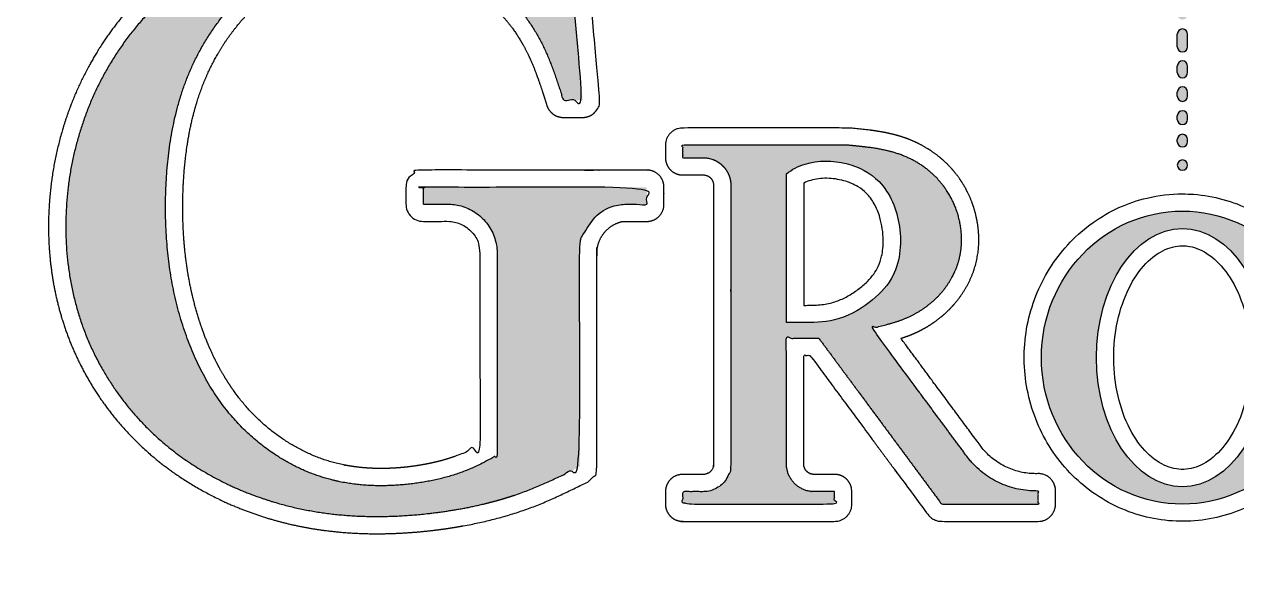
# Model space of a CAD drawing. Header units: millimetres. Extents: x 4346 to 24970, y -10214 to -5839.
# Drawn here: x 15961.5 to 16173.7, y -9877.9 to -9779.9 of the extents above; entities that cross this region are included whole.
import ezdxf

# ---------------------------------------------------------------- set-up
doc = ezdxf.new("R2010")
doc.units = ezdxf.units.MM
doc.layers.add('Duvar', color=7, linetype='Continuous', lineweight=30)

# ---------------------------------------------------------------- blocks, each defined once
blk = doc.blocks.new('onnologo')
h = blk.add_hatch(color=7)
h.dxf.hatch_style = 1
h.paths.add_polyline_path([(146.716, 91.432, -1), (146.416, 91.432), (146.416, 100.67), (146.716, 100.67)])
h.paths.add_polyline_path([(146.716, 89.374, -1), (146.416, 89.374), (146.416, 90.832, -1), (146.716, 90.832)])
h.paths.add_polyline_path([(146.716, 87.414, -1), (146.416, 87.414), (146.416, 88.661, -1), (146.716, 88.661)])
h.paths.add_polyline_path([(146.716, 85.611, -1), (146.416, 85.611), (146.416, 86.782, -1), (146.716, 86.782)])
h.paths.add_polyline_path([(146.716, 83.984, -1), (146.416, 83.984), (146.416, 84.997, -1), (146.716, 84.997)])
h.paths.add_polyline_path([(146.716, 82.562, -1), (146.416, 82.562), (146.416, 83.394, -1), (146.716, 83.394)])
h.paths.add_polyline_path([(146.716, 81.328, -1), (146.416, 81.328), (146.416, 81.966, -1), (146.716, 81.966)])
h.paths.add_polyline_path([(146.716, 80.24, -1), (146.416, 80.24), (146.416, 80.782, -1), (146.716, 80.782)])
h.paths.add_polyline_path([(146.716, 79.303, -1), (146.416, 79.303), (146.416, 79.669, -1), (146.716, 79.669)])
h.paths.add_polyline_path([(146.716, 78.552, -1), (146.416, 78.552), (146.416, 78.742, -1), (146.716, 78.742)])
h.paths.add_polyline_path([(146.716, 77.867, -1), (146.416, 77.867), (146.416, 77.988, -1), (146.716, 77.988)])
h.paths.add_polyline_path([(146.716, 77.194, -1), (146.416, 77.194), (146.416, 77.296, -1), (146.716, 77.296)])
h.paths.add_polyline_path([(146.416, 76.547), (146.416, 76.613, -1), (146.716, 76.613), (146.716, 76.547, -1)])
h.paths.add_polyline_path([(146.416, 75.867, -1), (146.716, 75.867, -1)])
h = blk.add_hatch(color=7)
h.dxf.hatch_style = 1
edge = h.paths.add_edge_path()
edge.add_spline(control_points=[(129.078, 73.279), (129.061, 74.027), (129.536, 74.606), (130.273, 74.734)], knot_values=[77.182167, 77.182167, 77.182167, 77.182167, 78.603625, 78.603625, 78.603625, 78.603625], weights=[1, 0.838591, 0.838591, 1], degree=3, periodic=0)
edge.add_spline(control_points=[(130.273, 74.734), (130.523, 74.734), (130.773, 74.734), (131.023, 74.734)], knot_values=[76.182167, 76.182167, 76.182167, 76.182167, 77.182167, 77.182167, 77.182167, 77.182167], weights=[1, 1, 1, 1], degree=3, periodic=0)
edge.add_spline(control_points=[(131.023, 74.734), (131.023, 74.898), (131.023, 75.062), (131.023, 75.225)], knot_values=[75.182167, 75.182167, 75.182167, 75.182167, 76.182167, 76.182167, 76.182167, 76.182167], weights=[1, 1, 1, 1], degree=3, periodic=0)
edge.add_spline(control_points=[(131.023, 75.225), (128.861, 75.225), (126.699, 75.225), (124.537, 75.225)], knot_values=[74.182167, 74.182167, 74.182167, 74.182167, 75.182167, 75.182167, 75.182167, 75.182167], weights=[1, 1, 1, 1], degree=3, periodic=0)
edge.add_spline(control_points=[(124.537, 75.225), (124.537, 75.062), (124.537, 74.898), (124.537, 74.734)], knot_values=[73.182167, 73.182167, 73.182167, 73.182167, 74.182167, 74.182167, 74.182167, 74.182167], weights=[1, 1, 1, 1], degree=3, periodic=0)
edge.add_spline(control_points=[(124.537, 74.734), (124.787, 74.734), (125.037, 74.734), (125.287, 74.734)], knot_values=[72.182167, 72.182167, 72.182167, 72.182167, 73.182167, 73.182167, 73.182167, 73.182167], weights=[1, 1, 1, 1], degree=3, periodic=0)
edge.add_spline(control_points=[(125.287, 74.734), (126.122, 74.716), (126.699, 74.113), (126.681, 73.279)], knot_values=[70.612455, 70.612455, 70.612455, 70.612455, 72.182167, 72.182167, 72.182167, 72.182167], weights=[1, 0.804993, 0.804993, 1], degree=3, periodic=0)
edge.add_spline(control_points=[(126.681, 73.279), (126.681, 71.335), (126.681, 69.391), (126.681, 67.447)], knot_values=[69.612455, 69.612455, 69.612455, 69.612455, 70.612455, 70.612455, 70.612455, 70.612455], weights=[1, 1, 1, 1], degree=3, periodic=0)
edge.add_spline(control_points=[(126.681, 67.447), (126.44, 67.316), (125.716, 66.924), (124.05, 66.507), (121.55, 66.554), (118.77, 68.329), (117.227, 71.554), (116.921, 75.247), (117.558, 78.998), (120.112, 81.974), (123.515, 82.462), (126.301, 81.634), (127.965, 79.752), (128.413, 78.347), (128.603, 77.751)], knot_values=[3, 3, 3, 3, 4.641657, 7.932547, 13.196727, 19.18622, 26.664319, 33.753889, 41.228043, 49.051695, 55.308652, 60.798056, 65.876874, 69.612455, 69.612455, 69.612455, 69.612455], weights=[1, 1, 1, 1, 1, 1, 1, 1, 1, 1, 1, 1, 1, 1, 1], degree=3, periodic=0)
edge.add_spline(control_points=[(128.603, 77.751), (128.789, 77.751), (128.975, 77.751), (129.162, 77.751)], knot_values=[2, 2, 2, 2, 3, 3, 3, 3], weights=[1, 1, 1, 1], degree=3, periodic=0)
edge.add_spline(control_points=[(129.162, 77.751), (129.002, 79.504), (128.842, 81.257), (128.683, 83.011)], knot_values=[1, 1, 1, 1, 2, 2, 2, 2], weights=[1, 1, 1, 1], degree=3, periodic=0)
edge.add_spline(control_points=[(128.683, 83.011), (128.503, 83.011), (128.323, 83.011), (128.143, 83.011)], knot_values=[0, 0, 0, 0, 1, 1, 1, 1], weights=[1, 1, 1, 1], degree=3, periodic=0)
edge.add_spline(control_points=[(128.143, 83.011), (128.166, 82.735), (128.053, 82.482), (127.833, 82.315)], knot_values=[156.377864, 156.377864, 156.377864, 156.377864, 157.38142, 157.38142, 157.38142, 157.38142], weights=[1, 0.917819, 0.917819, 1], degree=3, periodic=0)
edge.add_spline(control_points=[(127.833, 82.315), (127.613, 82.147), (127.339, 82.106), (127.079, 82.202)], knot_values=[155.374308, 155.374308, 155.374308, 155.374308, 156.377864, 156.377864, 156.377864, 156.377864], weights=[1, 0.917819, 0.917819, 1], degree=3, periodic=0)
edge.add_spline(control_points=[(127.079, 82.202), (126.659, 82.348), (125.469, 82.759), (123.294, 83.134), (120.621, 82.912), (117.699, 81.585), (115.11, 78.872), (113.904, 74.889), (114.439, 70.888), (116.846, 67.462), (120.702, 65.627), (124.54, 65.615), (127.288, 66.232), (128.598, 66.883), (129.078, 67.122)], knot_values=[79.603625, 79.603625, 79.603625, 79.603625, 82.270326, 87.153861, 92.740535, 98.088239, 106.090659, 114.42856, 122.228467, 129.498226, 138.649491, 146.611478, 152.166582, 155.374308, 155.374308, 155.374308, 155.374308], weights=[1, 1, 1, 1, 1, 1, 1, 1, 1, 1, 1, 1, 1, 1, 1], degree=3, periodic=0)
edge.add_spline(control_points=[(129.078, 67.122), (129.078, 69.174), (129.078, 71.226), (129.078, 73.279)], knot_values=[78.603625, 78.603625, 78.603625, 78.603625, 79.603625, 79.603625, 79.603625, 79.603625], weights=[1, 1, 1, 1], degree=3, periodic=0)
h = blk.add_hatch(color=7)
h.dxf.hatch_style = 1
edge = h.paths.add_edge_path()
edge.add_spline(control_points=[(137.553, 71.143), (137.834, 71.205), (138.488, 71.35), (139.49, 71.928), (140.182, 73.016), (140.178, 74.33), (139.609, 75.47), (138.403, 76.301), (137.424, 76.393), (136.865, 76.445)], knot_values=[0, 0, 0, 0, 1.717796, 4.013503, 6.763064, 9.004916, 11.611835, 14.103117, 17.421618, 17.421618, 17.421618, 17.421618], weights=[1, 1, 1, 1, 1, 1, 1, 1, 1, 1], degree=3, periodic=0)
edge.add_spline(control_points=[(136.865, 76.445), (135.265, 76.445), (133.665, 76.445), (132.065, 76.445)], knot_values=[37.157179, 37.157179, 37.157179, 37.157179, 38.157179, 38.157179, 38.157179, 38.157179], weights=[1, 1, 1, 1], degree=3, periodic=0)
edge.add_spline(control_points=[(132.065, 76.445), (132.065, 76.324), (132.065, 76.204), (132.065, 76.083)], knot_values=[36.157179, 36.157179, 36.157179, 36.157179, 37.157179, 37.157179, 37.157179, 37.157179], weights=[1, 1, 1, 1], degree=3, periodic=0)
edge.add_spline(control_points=[(132.065, 76.083), (132.259, 76.083), (132.452, 76.083), (132.646, 76.083)], knot_values=[35.157179, 35.157179, 35.157179, 35.157179, 36.157179, 36.157179, 36.157179, 36.157179], weights=[1, 1, 1, 1], degree=3, periodic=0)
edge.add_spline(control_points=[(132.646, 76.083), (132.864, 76.087), (133.067, 76.006), (133.223, 75.853)], knot_values=[34.362875, 34.362875, 34.362875, 34.362875, 35.157179, 35.157179, 35.157179, 35.157179], weights=[1, 0.948111, 0.948111, 1], degree=3, periodic=0)
edge.add_spline(control_points=[(133.223, 75.853), (133.378, 75.7), (133.463, 75.499), (133.463, 75.28)], knot_values=[33.568571, 33.568571, 33.568571, 33.568571, 34.362875, 34.362875, 34.362875, 34.362875], weights=[1, 0.948111, 0.948111, 1], degree=3, periodic=0)
edge.add_spline(control_points=[(133.463, 75.28), (133.463, 72.586), (133.463, 69.892), (133.463, 67.198)], knot_values=[32.568571, 32.568571, 32.568571, 32.568571, 33.568571, 33.568571, 33.568571, 33.568571], weights=[1, 1, 1, 1], degree=3, periodic=0)
edge.add_spline(control_points=[(133.463, 67.198), (133.463, 66.979), (133.378, 66.778), (133.223, 66.625)], knot_values=[31.774266, 31.774266, 31.774266, 31.774266, 32.568571, 32.568571, 32.568571, 32.568571], weights=[1, 0.948111, 0.948111, 1], degree=3, periodic=0)
edge.add_spline(control_points=[(133.223, 66.625), (133.067, 66.472), (132.864, 66.391), (132.646, 66.395)], knot_values=[30.979962, 30.979962, 30.979962, 30.979962, 31.774266, 31.774266, 31.774266, 31.774266], weights=[1, 0.948111, 0.948111, 1], degree=3, periodic=0)
edge.add_spline(control_points=[(132.646, 66.395), (132.452, 66.395), (132.259, 66.395), (132.065, 66.395)], knot_values=[29.979962, 29.979962, 29.979962, 29.979962, 30.979962, 30.979962, 30.979962, 30.979962], weights=[1, 1, 1, 1], degree=3, periodic=0)
edge.add_spline(control_points=[(132.065, 66.395), (132.065, 66.274), (132.065, 66.154), (132.065, 66.033)], knot_values=[28.979962, 28.979962, 28.979962, 28.979962, 29.979962, 29.979962, 29.979962, 29.979962], weights=[1, 1, 1, 1], degree=3, periodic=0)
edge.add_spline(control_points=[(132.065, 66.033), (133.535, 66.033), (135.005, 66.033), (136.475, 66.033)], knot_values=[27.979962, 27.979962, 27.979962, 27.979962, 28.979962, 28.979962, 28.979962, 28.979962], weights=[1, 1, 1, 1], degree=3, periodic=0)
edge.add_spline(control_points=[(136.475, 66.033), (136.475, 66.154), (136.475, 66.274), (136.475, 66.395)], knot_values=[26.979962, 26.979962, 26.979962, 26.979962, 27.979962, 27.979962, 27.979962, 27.979962], weights=[1, 1, 1, 1], degree=3, periodic=0)
edge.add_spline(control_points=[(136.475, 66.395), (136.282, 66.395), (136.088, 66.395), (135.895, 66.395)], knot_values=[25.979962, 25.979962, 25.979962, 25.979962, 26.979962, 26.979962, 26.979962, 26.979962], weights=[1, 1, 1, 1], degree=3, periodic=0)
edge.add_spline(control_points=[(135.895, 66.395), (135.676, 66.391), (135.474, 66.472), (135.318, 66.625), (135.162, 66.778), (135.077, 66.979), (135.077, 67.198)], knot_values=[24.391353, 24.391353, 24.391353, 24.391353, 25.185658, 25.185658, 25.185658, 25.979962, 25.979962, 25.979962, 25.979962], weights=[1, 0.948111, 0.948111, 1, 0.948111, 0.948111, 1], degree=3, periodic=0)
edge.add_spline(control_points=[(135.077, 67.198), (135.077, 68.415), (135.077, 69.632), (135.077, 70.849)], knot_values=[23.391353, 23.391353, 23.391353, 23.391353, 24.391353, 24.391353, 24.391353, 24.391353], weights=[1, 1, 1, 1], degree=3, periodic=0)
edge.add_spline(control_points=[(135.077, 70.849), (135.389, 70.849), (135.701, 70.849), (136.013, 70.849)], knot_values=[22.391353, 22.391353, 22.391353, 22.391353, 23.391353, 23.391353, 23.391353, 23.391353], weights=[1, 1, 1, 1], degree=3, periodic=0)
edge.add_spline(control_points=[(136.013, 70.849), (137.202, 69.244), (138.39, 67.639), (139.579, 66.033)], knot_values=[21.391353, 21.391353, 21.391353, 21.391353, 22.391353, 22.391353, 22.391353, 22.391353], weights=[1, 1, 1, 1], degree=3, periodic=0)
edge.add_spline(control_points=[(139.579, 66.033), (140.514, 66.033), (141.449, 66.033), (142.384, 66.033)], knot_values=[20.391353, 20.391353, 20.391353, 20.391353, 21.391353, 21.391353, 21.391353, 21.391353], weights=[1, 1, 1, 1], degree=3, periodic=0)
edge.add_spline(control_points=[(142.384, 66.033), (142.384, 66.161), (142.384, 66.29), (142.384, 66.418)], knot_values=[19.391353, 19.391353, 19.391353, 19.391353, 20.391353, 20.391353, 20.391353, 20.391353], weights=[1, 1, 1, 1], degree=3, periodic=0)
edge.add_spline(control_points=[(142.384, 66.418), (141.548, 66.391), (140.796, 66.757), (140.301, 67.432)], knot_values=[18.421618, 18.421618, 18.421618, 18.421618, 19.391353, 19.391353, 19.391353, 19.391353], weights=[1, 0.923158, 0.923158, 1], degree=3, periodic=0)
edge.add_spline(control_points=[(140.301, 67.432), (139.385, 68.669), (138.469, 69.906), (137.553, 71.143)], knot_values=[17.421618, 17.421618, 17.421618, 17.421618, 18.421618, 18.421618, 18.421618, 18.421618], weights=[1, 1, 1, 1], degree=3, periodic=0)
edge = h.paths.add_edge_path(flags=16)
edge.add_spline(control_points=[(135.077, 71.3), (135.077, 72.739), (135.077, 74.179), (135.077, 75.618)], knot_values=[0, 0, 0, 0, 1, 1, 1, 1], weights=[1, 1, 1, 1], degree=3, periodic=0)
edge.add_spline(control_points=[(135.077, 75.618), (135.232, 75.743), (135.778, 76.02), (136.836, 76), (137.942, 75.423), (138.487, 74.077), (138.333, 72.675), (137.459, 71.801), (136.541, 71.311), (135.685, 71.298), (135.222, 71.3), (135.077, 71.3)], knot_values=[1, 1, 1, 1, 2.201809, 4.498399, 6.714747, 9.598599, 12.663931, 14.546308, 16.804348, 18.721063, 19.590682, 19.590682, 19.590682, 19.590682], weights=[1, 1, 1, 1, 1, 1, 1, 1, 1, 1, 1, 1], degree=3, periodic=0)
h = blk.add_hatch(color=7)
h.dxf.hatch_style = 1
edge = h.paths.add_edge_path()
edge.add_ellipse((146.566, 70.283), major_axis=(0, -4.25), ratio=0.962665, start_angle=0, end_angle=360)
edge = h.paths.add_edge_path(flags=16)
edge.add_ellipse((146.566, 70.283), major_axis=(0, 3.744), ratio=0.666246, start_angle=0, end_angle=360)
edge = h.paths.add_edge_path(flags=0)
edge.add_spline(control_points=[(146.566, 73.527), (146.377, 73.527), (146.188, 73.482), (145.805, 73.289), (145.613, 73.139), (145.256, 72.733), (145.093, 72.478), (144.826, 71.888), (144.722, 71.554), (144.59, 70.848), (144.562, 70.476), (144.588, 69.74), (144.641, 69.375), (144.819, 68.697), (144.944, 68.384), (145.246, 67.847), (145.422, 67.623), (145.794, 67.284), (145.988, 67.169), (146.369, 67.041), (146.557, 67.025), (146.935, 67.083), (147.128, 67.159), (147.508, 67.42), (147.695, 67.605), (148.03, 68.074), (148.177, 68.359), (148.405, 68.994), (148.486, 69.345), (148.569, 70.07), (148.571, 70.444), (148.495, 71.172), (148.418, 71.525), (148.196, 72.166), (148.051, 72.454), (147.721, 72.933), (147.535, 73.123), (147.155, 73.394), (146.962, 73.475), (146.704, 73.521), (146.635, 73.527), (146.566, 73.527)], knot_values=[0, 0, 0, 0, 0.324465, 0.324465, 0.648929, 0.648929, 0.973394, 0.973394, 1.297858, 1.297858, 1.622323, 1.622323, 1.946787, 1.946787, 2.271252, 2.271252, 2.595716, 2.595716, 2.920181, 2.920181, 3.244645, 3.244645, 3.56911, 3.56911, 3.893575, 3.893575, 4.218039, 4.218039, 4.542504, 4.542504, 4.866968, 4.866968, 5.191433, 5.191433, 5.515897, 5.515897, 5.840362, 5.840362, 6.164826, 6.164826, 6.283185, 6.283185, 6.283185, 6.283185], degree=3, periodic=0)
at = {"color": 7}
for p, q in [((146.416, 79.303), (146.416, 79.669)), ((146.716, 79.303), (146.716, 79.669)), ((146.416, 78.552), (146.416, 78.742)), ((146.716, 78.552), (146.716, 78.742)), ((146.416, 77.867), (146.416, 77.988)), ((146.716, 77.867), (146.716, 77.988)), ((146.416, 77.194), (146.416, 77.296)), ((146.716, 77.194), (146.716, 77.296)), ((146.416, 76.547), (146.416, 76.613)), ((146.716, 76.547), (146.716, 76.613)), ((146.566, 76.02), (146.566, 76.02))]:
    blk.add_line(p, q, dxfattribs=at)
for centre, start, end in [((146.566, 79.669), 0, 180), ((146.566, 79.303), 180, 0), ((146.566, 78.742), 0, 180), ((146.566, 78.552), 180, 0), ((146.566, 77.988), 0, 180), ((146.566, 77.867), 180, 0), ((146.566, 77.296), 0, 180), ((146.566, 77.194), 180, 0), ((146.566, 76.613), 0, 180), ((146.566, 76.547), 180, 0), ((146.566, 75.867), 0, 180), ((146.566, 75.867), 180, 0)]:
    blk.add_arc(centre, 0.15, start, end, dxfattribs=at)
blk.add_ellipse((146.566, 70.283), major_axis=(0, -4.25), ratio=0.962665, start_param=-3.141592653589793, end_param=3.141592653589793, dxfattribs=at)
blk.add_ellipse((146.566, 70.283), major_axis=(0, 3.744), ratio=0.666246, dxfattribs=at)
for points, weights, knots in [([(129.578, 73.29), (129.578, 73.286), (129.578, 73.283), (129.578, 73.279), (129.578, 71.247), (129.578, 69.215), (129.578, 67.163), (129.578, 67.143), (129.578, 67.122), (129.578, 66.927), (129.475, 66.761), (129.301, 66.674), (129.14, 66.594), (128.977, 66.513), (128.483, 66.274), (128.145, 66.118), (127.122, 65.719), (126.428, 65.536), (125.229, 65.317), (124.729, 65.253), (123.722, 65.175), (123.215, 65.163), (122.102, 65.207), (121.496, 65.277), (119.765, 65.638), (118.66, 66.072), (117.112, 67.051), (116.588, 67.468), (115.655, 68.418), (115.245, 68.947), (114.593, 70.026), (114.339, 70.57), (113.954, 71.694), (113.821, 72.275), (113.629, 73.751), (113.642, 74.654), (113.903, 76.421), (114.153, 77.286), (114.795, 78.713), (115.138, 79.297), (115.942, 80.377), (116.403, 80.873), (117.455, 81.788), (118.055, 82.199), (119.334, 82.866), (120.015, 83.122), (121.419, 83.453), (122.138, 83.529), (123.373, 83.532), (123.889, 83.495), (124.821, 83.363), (125.237, 83.28), (125.939, 83.102), (126.226, 83.016), (126.756, 82.843), (127.001, 82.759), (127.243, 82.675), (127.246, 82.674), (127.249, 82.672), (127.253, 82.671), (127.289, 82.658), (127.329, 82.651), (127.421, 82.657), (127.472, 82.674), (127.547, 82.722), (127.576, 82.752), (127.622, 82.823), (127.637, 82.864), (127.646, 82.927), (127.646, 82.948), (127.645, 82.969), (127.633, 83.111), (127.679, 83.245), (127.775, 83.349), (127.871, 83.454), (128.001, 83.511), (128.143, 83.511), (128.321, 83.511), (128.499, 83.511), (128.679, 83.511), (128.681, 83.511), (128.683, 83.511), (128.955, 83.511), (129.156, 83.327), (129.18, 83.056), (129.339, 81.32), (129.497, 79.585), (129.657, 77.832), (129.658, 77.814), (129.66, 77.797), (129.673, 77.655), (129.627, 77.519), (129.531, 77.414), (129.435, 77.309), (129.304, 77.251), (129.162, 77.251), (128.977, 77.251), (128.793, 77.251), (128.606, 77.251), (128.605, 77.251), (128.603, 77.251), (128.377, 77.251), (128.195, 77.384), (128.126, 77.599), (128.076, 77.758), (128.026, 77.914), (127.873, 78.375), (127.765, 78.67), (127.55, 79.148), (127.451, 79.337), (127.224, 79.706), (127.097, 79.883), (126.683, 80.387), (126.362, 80.685), (125.647, 81.171), (125.246, 81.359), (124.39, 81.63), (123.936, 81.712), (123.015, 81.776), (122.552, 81.757), (121.681, 81.611), (121.271, 81.489), (120.62, 81.188), (120.363, 81.034), (119.873, 80.672), (119.642, 80.466), (119.126, 79.92), (118.857, 79.562), (118.433, 78.854), (118.268, 78.512), (117.997, 77.81), (117.891, 77.447), (117.694, 76.568), (117.626, 76.043), (117.563, 75.109), (117.555, 74.703), (117.575, 73.898), (117.605, 73.498), (117.719, 72.618), (117.815, 72.14), (118.209, 70.743), (118.616, 69.857), (119.404, 68.841), (119.644, 68.585), (120.171, 68.12), (120.458, 67.912), (121.077, 67.551), (121.411, 67.401), (122.088, 67.188), (122.434, 67.122), (123.145, 67.057), (123.508, 67.06), (124.141, 67.113), (124.412, 67.151), (124.938, 67.257), (125.193, 67.325), (125.569, 67.458), (125.696, 67.509), (125.94, 67.622), (126.059, 67.682), (126.181, 67.746), (126.181, 69.572), (126.181, 71.398), (126.181, 73.242), (126.181, 73.26), (126.181, 73.279), (126.181, 73.282), (126.181, 73.286), (126.181, 73.289), (126.183, 73.377), (126.172, 73.471), (126.11, 73.687), (126.047, 73.808), (125.871, 74.014), (125.759, 74.097), (125.522, 74.205), (125.397, 74.231), (125.281, 74.234), (125.036, 74.234), (124.79, 74.234), (124.542, 74.234), (124.54, 74.234), (124.537, 74.234), (124.245, 74.234), (124.037, 74.441), (124.037, 74.734), (124.037, 74.896), (124.037, 75.058), (124.037, 75.222), (124.037, 75.224), (124.037, 75.225), (124.037, 75.518), (124.245, 75.725), (124.537, 75.725), (126.678, 75.725), (128.818, 75.725), (130.98, 75.725), (131.002, 75.725), (131.023, 75.725), (131.316, 75.725), (131.523, 75.518), (131.523, 75.225), (131.523, 75.063), (131.523, 74.901), (131.523, 74.738), (131.523, 74.736), (131.523, 74.734), (131.523, 74.441), (131.316, 74.234), (131.023, 74.234), (130.792, 74.234), (130.56, 74.234), (130.326, 74.234), (130.323, 74.234), (130.321, 74.234), (130.232, 74.215), (130.142, 74.182), (129.941, 74.068), (129.836, 73.975), (129.676, 73.753), (129.622, 73.626), (129.582, 73.428), (129.576, 73.358), (129.578, 73.29)], [1, 0.999954840869, 0.999954840869, 1, 1, 1, 1, 1, 1, 0.900038938964, 0.900038938964, 1, 1, 1, 1, 1, 1, 1, 1, 1, 1, 1, 1, 1, 1, 1, 1, 1, 1, 1, 1, 1, 1, 1, 1, 1, 1, 1, 1, 1, 1, 1, 1, 1, 1, 1, 1, 1, 1, 1, 1, 1, 1, 1, 1, 1, 1, 0.999967958091, 0.999967958091, 1, 1, 1, 1, 1, 1, 1, 1, 1, 1, 1, 1, 0.943851974515, 0.943851974515, 1, 0.943851974515, 0.943851974515, 1, 1, 1, 1, 1, 1, 0.825662755878, 0.825662755878, 1, 1, 1, 1, 1, 1, 0.943298705969, 0.943298705969, 1, 0.943298705969, 0.943298705969, 1, 1, 1, 1, 1, 1, 0.87158817691, 0.87158817691, 1, 1, 1, 1, 1, 1, 1, 1, 1, 1, 1, 1, 1, 1, 1, 1, 1, 1, 1, 1, 1, 1, 1, 1, 1, 1, 1, 1, 1, 1, 1, 1, 1, 1, 1, 1, 1, 1, 1, 1, 1, 1, 1, 1, 1, 1, 1, 1, 1, 1, 1, 1, 1, 1, 1, 1, 1, 1, 1, 1, 1, 1, 1, 0.999962269901, 0.999962269901, 1, 1, 1, 1, 1, 1, 1, 1, 1, 1, 1, 1, 1, 1, 1, 0.804737854124, 0.804737854124, 1, 1, 1, 1, 1, 1, 0.804737854124, 0.804737854124, 1, 1, 1, 1, 1, 1, 0.804737854124, 0.804737854124, 1, 1, 1, 1, 1, 1, 0.804737854124, 0.804737854124, 1, 1, 1, 1, 1, 1, 1, 1, 1, 1, 1, 1, 1, 1, 1], [0, 0, 0, 0, 0.023279, 0.023279, 0.023279, 1.013279, 1.013279, 1.023279, 1.023279, 1.023279, 2.132679, 2.132679, 2.132679, 3.209432, 3.209432, 5.362938, 5.362938, 9.46049, 9.46049, 12.367897, 12.367897, 15.275304, 15.275304, 18.74711, 18.74711, 25.298481, 25.298481, 29.020817, 29.020817, 32.743152, 32.743152, 36.079564, 36.079564, 39.415976, 39.415976, 44.451949, 44.451949, 49.487922, 49.487922, 53.276411, 53.276411, 57.0649, 57.0649, 61.130669, 61.130669, 65.196437, 65.196437, 69.262205, 69.262205, 72.209655, 72.209655, 74.64249, 74.64249, 76.369072, 76.369072, 77.903363, 77.903363, 77.903363, 77.922972, 77.922972, 77.922972, 78.335322, 78.335322, 78.850218, 78.850218, 79.27783, 79.27783, 79.705441, 79.705441, 79.930084, 79.930084, 79.930084, 80.756796, 80.756796, 80.756796, 81.583508, 81.583508, 81.583508, 82.573508, 82.573508, 82.583508, 82.583508, 82.583508, 84.063432, 84.063432, 84.063432, 85.053432, 85.053432, 85.063432, 85.063432, 85.063432, 85.894266, 85.894266, 85.894266, 86.7251, 86.7251, 86.7251, 87.7151, 87.7151, 87.7251, 87.7251, 87.7251, 88.987289, 88.987289, 88.987289, 89.980784, 89.980784, 91.967772, 91.967772, 93.389024, 93.389024, 94.810275, 94.810275, 97.652777, 97.652777, 100.580615, 100.580615, 103.508453, 103.508453, 106.436291, 106.436291, 109.231135, 109.231135, 111.227097, 111.227097, 113.22306, 113.22306, 116.027346, 116.027346, 118.427451, 118.427451, 120.827556, 120.827556, 124.124257, 124.124257, 126.627312, 126.627312, 129.130368, 129.130368, 132.186074, 132.186074, 138.216382, 138.216382, 140.484896, 140.484896, 142.753411, 142.753411, 145.134268, 145.134268, 147.455236, 147.455236, 149.776204, 149.776204, 151.496673, 151.496673, 153.217142, 153.217142, 154.139828, 154.139828, 154.995394, 154.995394, 154.995394, 155.934645, 155.934645, 155.944133, 155.944133, 155.944133, 155.965411, 155.965411, 155.965411, 156.281557, 156.281557, 156.697496, 156.697496, 157.113435, 157.113435, 157.529143, 157.529143, 157.529143, 158.510969, 158.510969, 158.520887, 158.520887, 158.520887, 160.091683, 160.091683, 160.091683, 161.081683, 161.081683, 161.091683, 161.091683, 161.091683, 162.662479, 162.662479, 162.662479, 163.652479, 163.652479, 163.662479, 163.662479, 163.662479, 165.233276, 165.233276, 165.233276, 166.223276, 166.223276, 166.233276, 166.233276, 166.233276, 167.804072, 167.804072, 167.804072, 168.730863, 168.730863, 168.740224, 168.740224, 168.740224, 169.050545, 169.050545, 169.466791, 169.466791, 169.883037, 169.883037, 170.117312, 170.117312, 170.117312, 170.117312]), ([(128.143, 83.011), (128.323, 83.011), (128.503, 83.011), (128.683, 83.011), (128.842, 81.257), (129.002, 79.504), (129.162, 77.751), (128.975, 77.751), (128.789, 77.751), (128.603, 77.751), (128.413, 78.347), (127.965, 79.752), (126.301, 81.634), (123.515, 82.462), (120.112, 81.974), (117.558, 78.998), (116.921, 75.247), (117.227, 71.554), (118.77, 68.329), (121.55, 66.554), (124.05, 66.507), (125.716, 66.924), (126.44, 67.316), (126.681, 67.447), (126.681, 69.391), (126.681, 71.335), (126.681, 73.279), (126.699, 74.113), (126.122, 74.716), (125.287, 74.734), (125.037, 74.734), (124.787, 74.734), (124.537, 74.734), (124.537, 74.898), (124.537, 75.062), (124.537, 75.225), (126.699, 75.225), (128.861, 75.225), (131.023, 75.225), (131.023, 75.062), (131.023, 74.898), (131.023, 74.734), (130.773, 74.734), (130.523, 74.734), (130.273, 74.734), (129.536, 74.606), (129.061, 74.027), (129.078, 73.279), (129.078, 71.226), (129.078, 69.174), (129.078, 67.122), (128.598, 66.883), (127.288, 66.232), (124.54, 65.615), (120.702, 65.627), (116.846, 67.462), (114.439, 70.888), (113.904, 74.889), (115.11, 78.872), (117.699, 81.585), (120.621, 82.912), (123.294, 83.134), (125.469, 82.759), (126.659, 82.348), (127.079, 82.202), (127.339, 82.106), (127.613, 82.147), (127.833, 82.315), (128.053, 82.482), (128.166, 82.735), (128.143, 83.011)], [1, 1, 1, 1, 1, 1, 1, 1, 1, 1, 1, 1, 1, 1, 1, 1, 1, 1, 1, 1, 1, 1, 1, 1, 1, 1, 1, 0.804993448167, 0.804993448167, 1, 1, 1, 1, 1, 1, 1, 1, 1, 1, 1, 1, 1, 1, 1, 1, 0.838591013598, 0.838591013598, 1, 1, 1, 1, 1, 1, 1, 1, 1, 1, 1, 1, 1, 1, 1, 1, 1, 1, 0.917819142727, 0.917819142727, 1, 0.917819142727, 0.917819142727, 1], [0, 0, 0, 0, 1, 1, 1, 2, 2, 2, 3, 3, 3, 6.735581, 11.814399, 17.303803, 23.56076, 31.384412, 38.858566, 45.948136, 53.426235, 59.415728, 64.679909, 67.970798, 69.612455, 69.612455, 69.612455, 70.612455, 70.612455, 70.612455, 72.182167, 72.182167, 72.182167, 73.182167, 73.182167, 73.182167, 74.182167, 74.182167, 74.182167, 75.182167, 75.182167, 75.182167, 76.182167, 76.182167, 76.182167, 77.182167, 77.182167, 77.182167, 78.603625, 78.603625, 78.603625, 79.603625, 79.603625, 79.603625, 82.81135, 88.366455, 96.328442, 105.479706, 112.749466, 120.549373, 128.887274, 136.889693, 142.237398, 147.824072, 152.707606, 155.374308, 155.374308, 155.374308, 156.377864, 156.377864, 156.377864, 157.38142, 157.38142, 157.38142, 157.38142]), ([(135.886, 66.895), (135.889, 66.895), (135.892, 66.895), (135.895, 66.895), (136.086, 66.895), (136.278, 66.895), (136.471, 66.895), (136.473, 66.895), (136.475, 66.895), (136.768, 66.895), (136.975, 66.688), (136.975, 66.395), (136.975, 66.275), (136.975, 66.156), (136.975, 66.036), (136.975, 66.035), (136.975, 66.033), (136.975, 65.741), (136.768, 65.533), (136.475, 65.533), (135.02, 65.533), (133.565, 65.533), (132.095, 65.533), (132.08, 65.533), (132.065, 65.533), (131.772, 65.533), (131.565, 65.741), (131.565, 66.033), (131.565, 66.153), (131.565, 66.272), (131.565, 66.392), (131.565, 66.393), (131.565, 66.395), (131.565, 66.688), (131.772, 66.895), (132.065, 66.895), (132.257, 66.895), (132.448, 66.895), (132.642, 66.895), (132.644, 66.895), (132.646, 66.895), (132.648, 66.895), (132.651, 66.895), (132.654, 66.895), (132.694, 66.894), (132.736, 66.901), (132.851, 66.948), (132.911, 67.009), (132.946, 67.096), (132.949, 67.107), (132.958, 67.14), (132.962, 67.162), (132.963, 67.186), (132.963, 67.188), (132.963, 67.192), (132.963, 67.193), (132.963, 67.195), (132.963, 67.196), (132.963, 67.197), (132.963, 67.197), (132.963, 67.198), (132.963, 67.228), (132.963, 67.291), (132.963, 67.338), (132.963, 67.48), (132.963, 67.575), (132.963, 67.86), (132.963, 68.05), (132.963, 68.619), (132.963, 68.998), (132.963, 70.137), (132.963, 70.896), (132.963, 71.993), (132.963, 72.331), (132.963, 73.347), (132.963, 74.023), (132.963, 74.81), (132.963, 74.919), (132.963, 75.089), (132.963, 75.15), (132.963, 75.227), (132.963, 75.244), (132.963, 75.267), (132.963, 75.274), (132.963, 75.293), (132.963, 75.281), (132.963, 75.282), (132.963, 75.283), (132.963, 75.284), (132.963, 75.285), (132.963, 75.288), (132.963, 75.29), (132.963, 75.295), (132.962, 75.299), (132.962, 75.31), (132.961, 75.317), (132.957, 75.339), (132.954, 75.354), (132.941, 75.398), (132.928, 75.426), (132.88, 75.496), (132.839, 75.531), (132.747, 75.574), (132.7, 75.584), (132.654, 75.583), (132.651, 75.583), (132.648, 75.583), (132.646, 75.583), (132.454, 75.583), (132.262, 75.583), (132.069, 75.583), (132.067, 75.583), (132.065, 75.583), (131.772, 75.583), (131.565, 75.791), (131.565, 76.083), (131.565, 76.203), (131.565, 76.322), (131.565, 76.442), (131.565, 76.443), (131.565, 76.445), (131.565, 76.738), (131.772, 76.945), (132.065, 76.945), (133.649, 76.945), (135.233, 76.945), (136.833, 76.945), (136.849, 76.945), (136.865, 76.945), (136.881, 76.945), (136.896, 76.944), (136.912, 76.942), (137.048, 76.93), (137.188, 76.917), (137.613, 76.87), (137.906, 76.828), (138.366, 76.71), (138.532, 76.657), (138.86, 76.521), (139.02, 76.439), (139.405, 76.201), (139.622, 76.027), (140.002, 75.626), (140.163, 75.4), (140.42, 74.919), (140.516, 74.661), (140.644, 74.11), (140.671, 73.815), (140.639, 73.314), (140.603, 73.108), (140.484, 72.709), (140.401, 72.519), (140.125, 72.027), (139.894, 71.748), (139.359, 71.287), (139.06, 71.106), (138.631, 70.922), (138.514, 70.879), (138.398, 70.842), (139.159, 69.815), (139.919, 68.788), (140.687, 67.75), (140.695, 67.74), (140.702, 67.73), (140.703, 67.729), (140.703, 67.728), (140.704, 67.728), (140.8, 67.597), (140.915, 67.474), (141.229, 67.217), (141.441, 67.099), (141.89, 66.946), (142.125, 66.912), (142.356, 66.917), (142.362, 66.917), (142.369, 66.917), (142.506, 66.922), (142.634, 66.872), (142.732, 66.777), (142.831, 66.681), (142.884, 66.555), (142.884, 66.418), (142.884, 66.291), (142.884, 66.164), (142.884, 66.036), (142.884, 66.035), (142.884, 66.033), (142.884, 65.741), (142.677, 65.533), (142.384, 65.533), (141.459, 65.533), (140.533, 65.533), (139.598, 65.533), (139.588, 65.533), (139.579, 65.533), (139.417, 65.533), (139.273, 65.606), (139.177, 65.736), (138.05, 67.258), (136.923, 68.781), (135.784, 70.318), (135.773, 70.334), (135.762, 70.349), (135.701, 70.349), (135.64, 70.349), (135.579, 70.349), (135.578, 70.349), (135.577, 70.349), (135.577, 69.889), (135.577, 69.428), (135.577, 68.778), (135.577, 68.588), (135.577, 68.019), (135.577, 67.639), (135.577, 67.244), (135.577, 67.228), (135.577, 67.208), (135.577, 67.204), (135.577, 67.196), (135.577, 67.197), (135.577, 67.197), (135.577, 67.196), (135.577, 67.195), (135.577, 67.195), (135.577, 67.193), (135.578, 67.192), (135.578, 67.188), (135.578, 67.186), (135.578, 67.179), (135.578, 67.174), (135.58, 67.16), (135.581, 67.15), (135.586, 67.122), (135.592, 67.103), (135.614, 67.049), (135.635, 67.016), (135.701, 66.946), (135.755, 66.915), (135.838, 66.897), (135.862, 66.894), (135.886, 66.895)], [1, 0.999973560202, 0.999973560202, 1, 1, 1, 1, 1, 1, 0.804737854124, 0.804737854124, 1, 1, 1, 1, 1, 1, 0.804737854124, 0.804737854124, 1, 1, 1, 1, 1, 1, 0.804737854124, 0.804737854124, 1, 1, 1, 1, 1, 1, 0.804737854124, 0.804737854124, 1, 1, 1, 1, 1, 1, 0.999973560202, 0.999973560202, 1, 1, 1, 1, 1, 1, 1, 1, 1, 1, 1, 1, 1, 1, 1, 1, 1, 1, 1, 1, 1, 1, 1, 1, 1, 1, 1, 1, 1, 1, 1, 1, 1, 1, 1, 1, 1, 1, 1, 1, 1, 1, 1, 1, 1, 1, 1, 1, 1, 1, 1, 1, 1, 1, 1, 1, 1, 1, 1, 1, 1, 1, 0.999973560202, 0.999973560202, 1, 1, 1, 1, 1, 1, 0.804737854124, 0.804737854124, 1, 1, 1, 1, 1, 1, 0.804737854124, 0.804737854124, 1, 1, 1, 1, 1, 1, 0.999281022883, 0.999281022883, 1, 1, 1, 1, 1, 1, 1, 1, 1, 1, 1, 1, 1, 1, 1, 1, 1, 1, 1, 1, 1, 1, 1, 1, 1, 1, 1, 1, 1, 1, 1, 1, 1, 0.999998332775, 0.999998332775, 1, 1, 1, 1, 1, 1, 1, 1, 1, 1, 0.947207295972, 0.947207295972, 1, 0.947207295972, 0.947207295972, 1, 1, 1, 1, 1, 1, 0.804737854124, 0.804737854124, 1, 1, 1, 1, 1, 1, 0.928691441425, 0.928691441425, 1, 1, 1, 1, 1, 1, 1, 1, 1, 1, 1, 1, 1, 1, 1, 1, 1, 1, 1, 1, 1, 1, 1, 1, 1, 1, 1, 1, 1, 1, 1, 1, 1, 1, 1, 1, 1, 1, 1, 1, 1, 1, 1, 1], [0, 0, 0, 0, 0.017812, 0.017812, 0.017812, 1.007812, 1.007812, 1.017812, 1.017812, 1.017812, 2.588609, 2.588609, 2.588609, 3.578609, 3.578609, 3.588609, 3.588609, 3.588609, 5.159405, 5.159405, 5.159405, 6.149405, 6.149405, 6.159405, 6.159405, 6.159405, 7.730201, 7.730201, 7.730201, 8.720201, 8.720201, 8.730201, 8.730201, 8.730201, 10.300998, 10.300998, 10.300998, 11.290998, 11.290998, 11.300998, 11.300998, 11.300998, 11.31881, 11.31881, 11.31881, 11.724371, 11.724371, 12.528785, 12.528785, 12.63976, 12.63976, 12.861709, 12.861709, 12.8825, 12.8825, 12.895729, 12.895729, 12.904602, 12.904602, 12.907416, 12.907416, 12.913044, 12.913044, 12.93065, 12.93065, 12.965862, 12.965862, 13.036287, 13.036287, 13.177137, 13.177137, 13.458837, 13.458837, 13.58443, 13.58443, 13.835616, 13.835616, 13.876243, 13.876243, 13.898773, 13.898773, 13.905046, 13.905046, 13.907368, 13.907368, 13.912011, 13.912011, 13.916654, 13.916654, 13.925941, 13.925941, 13.944514, 13.944514, 13.98166, 13.98166, 14.055952, 14.055952, 14.204537, 14.204537, 14.501705, 14.501705, 15.037255, 15.037255, 15.496027, 15.496027, 15.496027, 15.51384, 15.51384, 15.51384, 16.50384, 16.50384, 16.51384, 16.51384, 16.51384, 18.084636, 18.084636, 18.084636, 19.074636, 19.074636, 19.084636, 19.084636, 19.084636, 20.655432, 20.655432, 20.655432, 21.645432, 21.645432, 21.655432, 21.655432, 21.655432, 21.748326, 21.748326, 21.748326, 22.560409, 22.560409, 24.184575, 24.184575, 25.089227, 25.089227, 25.99388, 25.99388, 27.375075, 27.375075, 28.736827, 28.736827, 30.098579, 30.098579, 31.55327, 31.55327, 32.562614, 32.562614, 33.571959, 33.571959, 35.334403, 35.334403, 37.096847, 37.096847, 37.741753, 37.741753, 37.741753, 38.572122, 38.572122, 38.58051, 38.58051, 38.58051, 38.584983, 38.584983, 38.584983, 38.840364, 38.840364, 39.19254, 39.19254, 39.544716, 39.544716, 39.554718, 39.554718, 39.554718, 40.356001, 40.356001, 40.356001, 41.157285, 41.157285, 41.157285, 42.147285, 42.147285, 42.157285, 42.157285, 42.157285, 43.728081, 43.728081, 43.728081, 44.718081, 44.718081, 44.728081, 44.728081, 44.728081, 45.661573, 45.661573, 45.661573, 46.609947, 46.609947, 46.619527, 46.619527, 46.619527, 46.814192, 46.814192, 46.816159, 46.816159, 46.816159, 47.194615, 47.194615, 47.350481, 47.350481, 47.662212, 47.662212, 47.675166, 47.675166, 47.678749, 47.678749, 47.681725, 47.681725, 47.684701, 47.684701, 47.690652, 47.690652, 47.702556, 47.702556, 47.726363, 47.726363, 47.773977, 47.773977, 47.869205, 47.869205, 48.059662, 48.059662, 48.440575, 48.440575, 49.025192, 49.025192, 49.267838, 49.267838, 49.267838, 49.267838]), ([(136.865, 76.445), (137.424, 76.393), (138.403, 76.301), (139.609, 75.47), (140.178, 74.33), (140.182, 73.016), (139.49, 71.928), (138.488, 71.35), (137.834, 71.205), (137.553, 71.143), (138.469, 69.906), (139.385, 68.669), (140.301, 67.432), (140.796, 66.757), (141.548, 66.391), (142.384, 66.418), (142.384, 66.29), (142.384, 66.161), (142.384, 66.033), (141.449, 66.033), (140.514, 66.033), (139.579, 66.033), (138.39, 67.639), (137.202, 69.244), (136.013, 70.849), (135.701, 70.849), (135.389, 70.849), (135.077, 70.849), (135.077, 69.632), (135.077, 68.415), (135.077, 67.198), (135.077, 66.979), (135.162, 66.778), (135.318, 66.625), (135.474, 66.472), (135.676, 66.391), (135.895, 66.395), (136.088, 66.395), (136.282, 66.395), (136.475, 66.395), (136.475, 66.274), (136.475, 66.154), (136.475, 66.033), (135.005, 66.033), (133.535, 66.033), (132.065, 66.033), (132.065, 66.154), (132.065, 66.274), (132.065, 66.395), (132.259, 66.395), (132.452, 66.395), (132.646, 66.395), (132.864, 66.391), (133.067, 66.472), (133.223, 66.625), (133.378, 66.778), (133.463, 66.979), (133.463, 67.198), (133.463, 69.892), (133.463, 72.586), (133.463, 75.28), (133.463, 75.499), (133.378, 75.7), (133.223, 75.853), (133.067, 76.006), (132.864, 76.087), (132.646, 76.083), (132.452, 76.083), (132.259, 76.083), (132.065, 76.083), (132.065, 76.204), (132.065, 76.324), (132.065, 76.445), (133.665, 76.445), (135.265, 76.445), (136.865, 76.445)], [1, 1, 1, 1, 1, 1, 1, 1, 1, 1, 1, 1, 1, 0.923157734555, 0.923157734555, 1, 1, 1, 1, 1, 1, 1, 1, 1, 1, 1, 1, 1, 1, 1, 1, 0.948110836974, 0.948110836974, 1, 0.948110836974, 0.948110836974, 1, 1, 1, 1, 1, 1, 1, 1, 1, 1, 1, 1, 1, 1, 1, 1, 0.948110836974, 0.948110836974, 1, 0.948110836974, 0.948110836974, 1, 1, 1, 1, 0.948110836974, 0.948110836974, 1, 0.948110836974, 0.948110836974, 1, 1, 1, 1, 1, 1, 1, 1, 1, 1], [0, 0, 0, 0, 3.318501, 5.809783, 8.416701, 10.658554, 13.408115, 15.703822, 17.421618, 17.421618, 17.421618, 18.421618, 18.421618, 18.421618, 19.391353, 19.391353, 19.391353, 20.391353, 20.391353, 20.391353, 21.391353, 21.391353, 21.391353, 22.391353, 22.391353, 22.391353, 23.391353, 23.391353, 23.391353, 24.391353, 24.391353, 24.391353, 25.185658, 25.185658, 25.185658, 25.979962, 25.979962, 25.979962, 26.979962, 26.979962, 26.979962, 27.979962, 27.979962, 27.979962, 28.979962, 28.979962, 28.979962, 29.979962, 29.979962, 29.979962, 30.979962, 30.979962, 30.979962, 31.774266, 31.774266, 31.774266, 32.568571, 32.568571, 32.568571, 33.568571, 33.568571, 33.568571, 34.362875, 34.362875, 34.362875, 35.157179, 35.157179, 35.157179, 36.157179, 36.157179, 36.157179, 37.157179, 37.157179, 37.157179, 38.157179, 38.157179, 38.157179, 38.157179])]:
    blk.add_rational_spline(points, weights, degree=3, knots=knots, dxfattribs=at)
for points, knots in [([(135.077, 75.618), (135.232, 75.743), (135.778, 76.02), (136.836, 76), (137.942, 75.423), (138.487, 74.077), (138.333, 72.675), (137.459, 71.801), (136.541, 71.311), (135.685, 71.298), (135.222, 71.3), (135.077, 71.3)], [1, 1, 1, 1, 2.201809, 4.498399, 6.714747, 9.598599, 12.663931, 14.546308, 16.804348, 18.721063, 19.590682, 19.590682, 19.590682, 19.590682]), ([(135.577, 71.8), (135.577, 72.97), (135.577, 74.141), (135.577, 75.324), (135.577, 75.335), (135.577, 75.347), (135.64, 75.378), (135.709, 75.405), (135.924, 75.468), (136.085, 75.488), (136.414, 75.483), (136.582, 75.458), (136.894, 75.372), (137.035, 75.312), (137.244, 75.184), (137.322, 75.124), (137.478, 74.97), (137.556, 74.867), (137.69, 74.626), (137.746, 74.49), (137.848, 74.138), (137.882, 73.912), (137.887, 73.531), (137.871, 73.371), (137.813, 73.118), (137.779, 73.018), (137.701, 72.848), (137.659, 72.777), (137.556, 72.634), (137.495, 72.564), (137.344, 72.414), (137.251, 72.335), (137.053, 72.187), (136.951, 72.12), (136.742, 72.004), (136.636, 71.956), (136.408, 71.875), (136.289, 71.847), (136.02, 71.811), (135.873, 71.804), (135.672, 71.8), (135.625, 71.8), (135.577, 71.8)], [0, 0, 0, 0, 0.81317, 0.81317, 0.821384, 0.821384, 0.821384, 1.410894, 1.410894, 2.600623, 2.600623, 3.790353, 3.790353, 4.980083, 4.980083, 5.819192, 5.819192, 6.900665, 6.900665, 7.982138, 7.982138, 9.510403, 9.510403, 10.669321, 10.669321, 11.504611, 11.504611, 12.217286, 12.217286, 12.929961, 12.929961, 13.781097, 13.781097, 14.632233, 14.632233, 15.491417, 15.491417, 16.476461, 16.476461, 17.461505, 17.461505, 17.754463, 17.754463, 17.754463, 17.754463]), ([(146.566, 75.033), (146.221, 75.033), (145.876, 74.993), (144.98, 74.781), (144.444, 74.538), (143.498, 73.867), (143.087, 73.439), (142.445, 72.46), (142.214, 71.909), (141.962, 70.757), (141.941, 70.157), (142.112, 68.99), (142.303, 68.422), (142.874, 67.398), (143.254, 66.941), (144.15, 66.201), (144.666, 65.918), (145.765, 65.569), (146.347, 65.502), (147.494, 65.594), (148.058, 65.752), (149.091, 66.272), (149.559, 66.633), (150.334, 67.505), (150.641, 68.016), (151.053, 69.118), (151.159, 69.708), (151.156, 70.889), (151.046, 71.478), (150.627, 72.578), (150.317, 73.087), (149.536, 73.954), (149.066, 74.311), (148.03, 74.824), (147.465, 74.979), (146.783, 75.029), (146.674, 75.033), (146.566, 75.033)], [-3.141593, -3.141593, -3.141593, -3.141593, -2.917179, -2.917179, -2.542916, -2.542916, -2.168653, -2.168653, -1.794391, -1.794391, -1.420128, -1.420128, -1.045865, -1.045865, -0.671603, -0.671603, -0.29734, -0.29734, 0.076923, 0.076923, 0.451185, 0.451185, 0.825448, 0.825448, 1.199711, 1.199711, 1.573973, 1.573973, 1.948236, 1.948236, 2.322498, 2.322498, 2.696761, 2.696761, 3.071024, 3.071024, 3.141593, 3.141593, 3.141593, 3.141593]), ([(146.566, 73.527), (146.377, 73.527), (146.188, 73.482), (145.805, 73.289), (145.613, 73.139), (145.256, 72.733), (145.093, 72.478), (144.826, 71.888), (144.722, 71.554), (144.59, 70.848), (144.562, 70.476), (144.588, 69.74), (144.641, 69.375), (144.819, 68.697), (144.944, 68.384), (145.246, 67.847), (145.422, 67.623), (145.794, 67.284), (145.988, 67.169), (146.369, 67.041), (146.557, 67.025), (146.935, 67.083), (147.128, 67.159), (147.508, 67.42), (147.695, 67.605), (148.03, 68.074), (148.177, 68.359), (148.405, 68.994), (148.486, 69.345), (148.569, 70.07), (148.571, 70.444), (148.495, 71.172), (148.418, 71.525), (148.196, 72.166), (148.051, 72.454), (147.721, 72.933), (147.535, 73.123), (147.155, 73.394), (146.962, 73.475), (146.704, 73.521), (146.635, 73.527), (146.566, 73.527)], [0, 0, 0, 0, 0.324465, 0.324465, 0.648929, 0.648929, 0.973394, 0.973394, 1.297858, 1.297858, 1.622323, 1.622323, 1.946787, 1.946787, 2.271252, 2.271252, 2.595716, 2.595716, 2.920181, 2.920181, 3.244645, 3.244645, 3.56911, 3.56911, 3.893575, 3.893575, 4.218039, 4.218039, 4.542504, 4.542504, 4.866968, 4.866968, 5.191433, 5.191433, 5.515897, 5.515897, 5.840362, 5.840362, 6.164826, 6.164826, 6.283185, 6.283185, 6.283185, 6.283185])]:
    blk.add_open_spline(points, degree=3, knots=knots, dxfattribs=at)
blk.add_open_spline([(135.077, 71.3), (135.077, 72.739), (135.077, 74.179), (135.077, 75.618)], degree=3, dxfattribs=at)

msp = doc.modelspace()

# ---------------------------------------------------------------- hatches: boundary and pattern name
at = {"layer": 'Duvar'}
h = msp.add_hatch(color=256, dxfattribs=at)
h.dxf.hatch_style = 1
h.paths.add_polyline_path([(11668.18, -10136.77), (17499.18, -10136.77), (17499.18, -6058.85), (11668.18, -6058.85)], flags=16)
h.paths.add_polyline_path([(11590.62, -10214.33), (17576.74, -10214.33), (17576.74, -5981.29), (11590.62, -5981.29)])
at = {"layer": 'Duvar', "true_color": 0x636466}
h = msp.add_hatch(color=251, dxfattribs=at)
h.dxf.hatch_style = 1
h.paths.add_polyline_path([(11719.89, -10085.06), (17447.47, -10085.06), (17447.47, -6110.56), (11719.89, -6110.56)], flags=16)
h.paths.add_polyline_path([(11668.18, -10136.77), (17499.18, -10136.77), (17499.18, -6058.85), (11668.18, -6058.85)])
at = {"layer": 'Duvar'}
h = msp.add_hatch(color=256, dxfattribs=at)
h.dxf.hatch_style = 1
h.paths.add_polyline_path([(11750.06, -10054.89), (17417.3, -10054.89), (17417.3, -6140.73), (11750.06, -6140.73)], flags=16)
h.paths.add_polyline_path([(11719.89, -10085.06), (17447.47, -10085.06), (17447.47, -6110.56), (11719.89, -6110.56)])

# ---------------------------------------------------------------- block references
at = {"color": 7, "true_color": 0xffffff, "xscale": 6.032879999999999, "yscale": 6.032879999999999, "zscale": 6.032879999999999}
msp.add_blockref('onnologo', (15280, -10262.29), dxfattribs=at)

doc.saveas('drawing.dxf')
